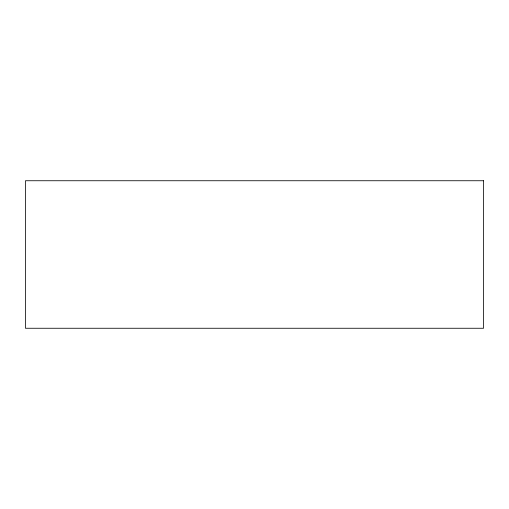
<?xml version="1.0" encoding="UTF-8"?>
<svg xmlns="http://www.w3.org/2000/svg" width="509" height="509" viewBox="0 0 509 509"><rect width="100%" height="100%" fill="white"/><g stroke="black" fill="none" stroke-linecap="round" stroke-linejoin="round"><path stroke-width="0.76" d="M483.55 180.74L25.45 180.74L25.45 328.26L483.55 328.26L483.55 180.74"/></g></svg>
